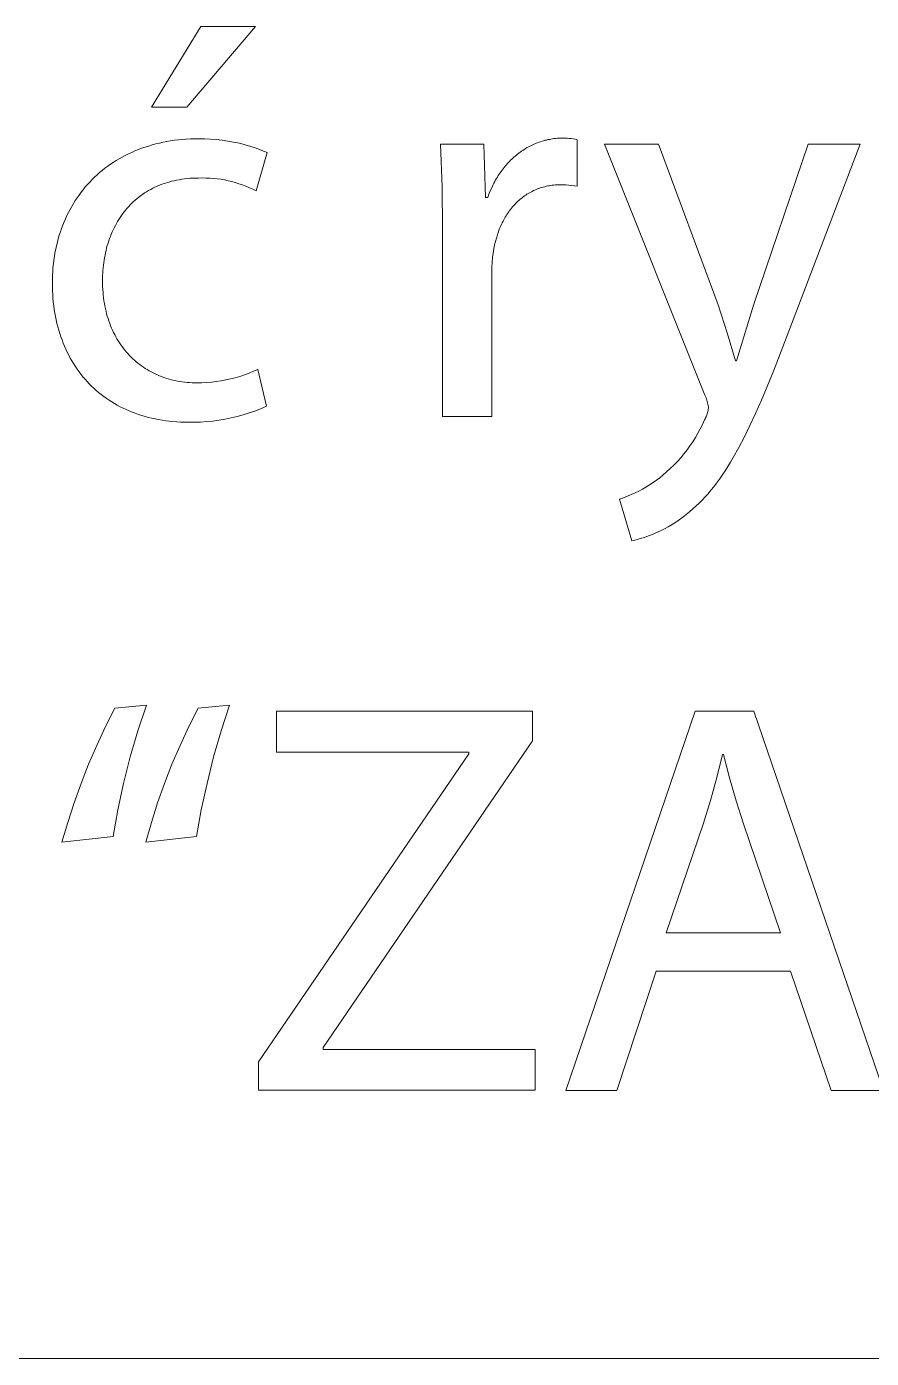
# Model space of a CAD drawing. Header units: millimetres. Extents: x -1656 to 3995, y -637 to 3312.
# Drawn here: x 2626.7 to 2711.6, y -636.5 to -502.6 of the extents above; entities that cross this region are included whole.
import ezdxf

# ---------------------------------------------------------------- set-up
doc = ezdxf.new("R2010")
doc.units = ezdxf.units.MM
doc.header["$MEASUREMENT"] = 0
doc.layers.add('Domyślny', color=7, linetype='Continuous', true_color=0x000000)

msp = doc.modelspace()

# ---------------------------------------------------------------- linework, layer by layer
at = {"layer": 'Domyślny', "color": 18, "lineweight": 15, "true_color": 0x000000}
for p, q in [((2639.2, -510.72), (2644.17, -502.63)), ((2649.67, -502.63), (2642.78, -510.72)), ((2644.17, -502.63), (2649.67, -502.63)), ((2642.78, -510.72), (2639.2, -510.72)), ((2641.13, -514.12), (2641.52, -514.06)), ((2641.52, -514.06), (2641.91, -514.01)), ((2641.91, -514.01), (2642.31, -513.97)), ((2642.31, -513.97), (2642.71, -513.94)), ((2642.71, -513.94), (2643.12, -513.92)), ((2643.12, -513.92), (2643.53, -513.91)), ((2643.53, -513.91), (2643.94, -513.9)), ((2643.94, -513.9), (2644.54, -513.91)), ((2644.54, -513.91), (2645.13, -513.93)), ((2645.13, -513.93), (2645.72, -513.98)), ((2645.72, -513.98), (2646.3, -514.04)), ((2646.3, -514.04), (2646.89, -514.13)), ((2678.62, -514.11), (2678.76, -514.06)), ((2678.76, -514.06), (2678.91, -514.03)), ((2678.91, -514.03), (2679.06, -513.99)), ((2679.06, -513.99), (2679.21, -513.96)), ((2679.21, -513.96), (2679.36, -513.93)), ((2679.36, -513.93), (2679.52, -513.91)), ((2679.52, -513.91), (2679.67, -513.89)), ((2679.67, -513.89), (2679.82, -513.87)), ((2679.82, -513.87), (2679.98, -513.85)), ((2679.98, -513.85), (2680.13, -513.84)), ((2680.13, -513.84), (2680.29, -513.83)), ((2680.29, -513.83), (2680.44, -513.83)), ((2680.44, -513.83), (2680.6, -513.83)), ((2680.6, -513.83), (2680.8, -513.83)), ((2680.8, -513.83), (2681.01, -513.84)), ((2681.01, -513.84), (2681.21, -513.86)), ((2681.21, -513.86), (2681.41, -513.89)), ((2681.41, -513.89), (2681.61, -513.92)), ((2681.61, -513.92), (2681.81, -513.95)), ((2681.81, -513.95), (2682.01, -514)), ((2682.01, -514), (2682.01, -518.68)), ((2636.58, -515.57), (2636.9, -515.42)), ((2636.9, -515.42), (2637.22, -515.27)), ((2637.22, -515.27), (2637.55, -515.12)), ((2637.55, -515.12), (2637.89, -514.99)), ((2637.89, -514.99), (2638.22, -514.86)), ((2638.22, -514.86), (2638.57, -514.74)), ((2638.57, -514.74), (2638.92, -514.63)), ((2638.92, -514.63), (2639.28, -514.52)), ((2639.28, -514.52), (2639.64, -514.42)), ((2639.64, -514.42), (2640, -514.33)), ((2640, -514.33), (2640.38, -514.25)), ((2640.38, -514.25), (2640.75, -514.18)), ((2640.75, -514.18), (2641.13, -514.12)), ((2646.89, -514.13), (2647.47, -514.24)), ((2647.47, -514.24), (2648.05, -514.36)), ((2648.05, -514.36), (2648.62, -514.51)), ((2648.62, -514.51), (2649.19, -514.68)), ((2649.19, -514.68), (2649.75, -514.86)), ((2650.85, -515.29), (2649.72, -519.15)), ((2649.75, -514.86), (2650.3, -515.07)), ((2650.3, -515.07), (2650.85, -515.29)), ((2668.44, -518.72), (2668.26, -514.45)), ((2668.26, -514.45), (2672.62, -514.45)), ((2672.62, -514.45), (2672.79, -519.81)), ((2676.02, -515.44), (2676.14, -515.35)), ((2676.14, -515.35), (2676.27, -515.25)), ((2676.27, -515.25), (2676.4, -515.16)), ((2676.4, -515.16), (2676.53, -515.08)), ((2676.53, -515.08), (2676.66, -514.99)), ((2676.66, -514.99), (2676.79, -514.91)), ((2676.79, -514.91), (2676.92, -514.83)), ((2676.92, -514.83), (2677.06, -514.75)), ((2677.06, -514.75), (2677.19, -514.68)), ((2677.19, -514.68), (2677.33, -514.61)), ((2677.33, -514.61), (2677.47, -514.54)), ((2677.47, -514.54), (2677.61, -514.48)), ((2677.61, -514.48), (2677.75, -514.41)), ((2677.75, -514.41), (2677.89, -514.35)), ((2677.89, -514.35), (2678.03, -514.3)), ((2678.03, -514.3), (2678.18, -514.25)), ((2678.18, -514.25), (2678.32, -514.2)), ((2678.32, -514.2), (2678.47, -514.15)), ((2678.47, -514.15), (2678.62, -514.11)), ((2694.85, -539.68), (2684.75, -514.45)), ((2684.75, -514.45), (2690.17, -514.45)), ((2690.17, -514.45), (2696.17, -530.61)), ((2699.78, -530.52), (2705.22, -514.45)), ((2710.47, -514.45), (2703.02, -533.96)), ((2705.22, -514.45), (2710.47, -514.45)), ((2634.53, -516.87), (2634.81, -516.67)), ((2634.81, -516.67), (2635.09, -516.47)), ((2635.09, -516.47), (2635.37, -516.28)), ((2635.37, -516.28), (2635.67, -516.09)), ((2635.67, -516.09), (2635.97, -515.91)), ((2635.97, -515.91), (2636.27, -515.74)), ((2636.27, -515.74), (2636.58, -515.57)), ((2674.65, -516.8), (2674.76, -516.67)), ((2674.76, -516.67), (2674.86, -516.55)), ((2674.86, -516.55), (2674.97, -516.42)), ((2674.97, -516.42), (2675.08, -516.31)), ((2675.08, -516.31), (2675.19, -516.19)), ((2675.19, -516.19), (2675.3, -516.07)), ((2675.3, -516.07), (2675.42, -515.96)), ((2675.42, -515.96), (2675.54, -515.85)), ((2675.54, -515.85), (2675.65, -515.75)), ((2675.65, -515.75), (2675.77, -515.64)), ((2675.77, -515.64), (2675.9, -515.54)), ((2675.9, -515.54), (2676.02, -515.44)), ((2633.01, -518.25), (2633.25, -518)), ((2633.25, -518), (2633.49, -517.76)), ((2633.49, -517.76), (2633.74, -517.53)), ((2633.74, -517.53), (2634, -517.31)), ((2634, -517.31), (2634.26, -517.09)), ((2634.26, -517.09), (2634.53, -516.87)), ((2641.73, -518.06), (2641.47, -518.12)), ((2641.99, -518.02), (2641.73, -518.06)), ((2642.25, -517.97), (2641.99, -518.02)), ((2642.52, -517.94), (2642.25, -517.97)), ((2642.8, -517.91), (2642.52, -517.94)), ((2643.08, -517.88), (2642.8, -517.91)), ((2643.36, -517.87), (2643.08, -517.88)), ((2643.65, -517.86), (2643.36, -517.87)), ((2643.94, -517.85), (2643.65, -517.86)), ((2644.32, -517.84), (2643.94, -517.85)), ((2644.69, -517.85), (2644.32, -517.84)), ((2645.07, -517.86), (2644.69, -517.85)), ((2645.44, -517.89), (2645.07, -517.86)), ((2645.81, -517.93), (2645.44, -517.89)), ((2646.18, -517.98), (2645.81, -517.93)), ((2646.55, -518.04), (2646.18, -517.98)), ((2646.92, -518.12), (2646.55, -518.04)), ((2673.72, -518.19), (2673.81, -518.04)), ((2673.81, -518.04), (2673.89, -517.9)), ((2673.89, -517.9), (2673.98, -517.75)), ((2673.98, -517.75), (2674.07, -517.61)), ((2674.07, -517.61), (2674.16, -517.47)), ((2674.16, -517.47), (2674.26, -517.33)), ((2674.26, -517.33), (2674.35, -517.19)), ((2674.35, -517.19), (2674.45, -517.06)), ((2674.45, -517.06), (2674.55, -516.93)), ((2674.55, -516.93), (2674.65, -516.8)), ((2631.93, -519.56), (2632.13, -519.28)), ((2632.13, -519.28), (2632.34, -519.02)), ((2632.34, -519.02), (2632.56, -518.75)), ((2632.56, -518.75), (2632.78, -518.5)), ((2632.78, -518.5), (2633.01, -518.25)), ((2638.52, -519.35), (2638.32, -519.49)), ((2638.72, -519.23), (2638.52, -519.35)), ((2638.92, -519.11), (2638.72, -519.23)), ((2639.13, -518.99), (2638.92, -519.11)), ((2639.34, -518.88), (2639.13, -518.99)), ((2639.56, -518.77), (2639.34, -518.88)), ((2639.78, -518.67), (2639.56, -518.77)), ((2640.01, -518.57), (2639.78, -518.67)), ((2640.24, -518.48), (2640.01, -518.57)), ((2640.48, -518.4), (2640.24, -518.48)), ((2640.72, -518.32), (2640.48, -518.4)), ((2640.96, -518.25), (2640.72, -518.32)), ((2641.21, -518.18), (2640.96, -518.25)), ((2641.47, -518.12), (2641.21, -518.18)), ((2647.28, -518.21), (2646.92, -518.12)), ((2647.64, -518.31), (2647.28, -518.21)), ((2648, -518.42), (2647.64, -518.31)), ((2648.35, -518.54), (2648, -518.42)), ((2648.7, -518.68), (2648.35, -518.54)), ((2649.05, -518.83), (2648.7, -518.68)), ((2649.39, -518.98), (2649.05, -518.83)), ((2649.72, -519.15), (2649.39, -518.98)), ((2668.48, -522.99), (2668.44, -518.72)), ((2673.14, -519.47), (2673.27, -519.14)), ((2673.27, -519.14), (2673.41, -518.82)), ((2673.41, -518.82), (2673.56, -518.5)), ((2673.56, -518.5), (2673.64, -518.35)), ((2673.64, -518.35), (2673.72, -518.19)), ((2677.08, -519.4), (2676.96, -519.48)), ((2677.21, -519.33), (2677.08, -519.4)), ((2677.34, -519.26), (2677.21, -519.33)), ((2677.47, -519.19), (2677.34, -519.26)), ((2677.61, -519.12), (2677.47, -519.19)), ((2677.74, -519.06), (2677.61, -519.12)), ((2677.88, -519), (2677.74, -519.06)), ((2678.02, -518.95), (2677.88, -519)), ((2678.16, -518.89), (2678.02, -518.95)), ((2678.3, -518.84), (2678.16, -518.89)), ((2678.44, -518.8), (2678.3, -518.84)), ((2678.59, -518.76), (2678.44, -518.8)), ((2678.74, -518.72), (2678.59, -518.76)), ((2678.89, -518.68), (2678.74, -518.72)), ((2679.04, -518.65), (2678.89, -518.68)), ((2679.19, -518.62), (2679.04, -518.65)), ((2679.34, -518.6), (2679.19, -518.62)), ((2679.5, -518.58), (2679.34, -518.6)), ((2679.66, -518.56), (2679.5, -518.58)), ((2679.81, -518.55), (2679.66, -518.56)), ((2679.98, -518.54), (2679.81, -518.55)), ((2680.14, -518.53), (2679.98, -518.54)), ((2680.3, -518.53), (2680.14, -518.53)), ((2680.59, -518.53), (2680.3, -518.53)), ((2680.87, -518.55), (2680.59, -518.53)), ((2681.16, -518.57), (2680.87, -518.55)), ((2681.45, -518.6), (2681.16, -518.57)), ((2681.73, -518.63), (2681.45, -518.6)), ((2682.01, -518.68), (2681.73, -518.63)), ((2631.02, -521.01), (2631.19, -520.71)), ((2631.19, -520.71), (2631.36, -520.41)), ((2631.36, -520.41), (2631.55, -520.12)), ((2631.55, -520.12), (2631.74, -519.84)), ((2631.74, -519.84), (2631.93, -519.56)), ((2636.92, -520.71), (2636.76, -520.89)), ((2637.08, -520.55), (2636.92, -520.71)), ((2637.24, -520.38), (2637.08, -520.55)), ((2637.41, -520.22), (2637.24, -520.38)), ((2637.58, -520.06), (2637.41, -520.22)), ((2637.76, -519.91), (2637.58, -520.06)), ((2637.94, -519.77), (2637.76, -519.91)), ((2638.13, -519.62), (2637.94, -519.77)), ((2638.32, -519.49), (2638.13, -519.62)), ((2672.79, -519.81), (2673.02, -519.81)), ((2673.02, -519.81), (2673.14, -519.47)), ((2675.5, -520.76), (2675.4, -520.88)), ((2675.6, -520.65), (2675.5, -520.76)), ((2675.7, -520.54), (2675.6, -520.65)), ((2675.8, -520.43), (2675.7, -520.54)), ((2675.91, -520.32), (2675.8, -520.43)), ((2676.02, -520.21), (2675.91, -520.32)), ((2676.13, -520.11), (2676.02, -520.21)), ((2676.24, -520.01), (2676.13, -520.11)), ((2676.36, -519.92), (2676.24, -520.01)), ((2676.47, -519.83), (2676.36, -519.92)), ((2676.59, -519.73), (2676.47, -519.83)), ((2676.71, -519.65), (2676.59, -519.73)), ((2676.83, -519.56), (2676.71, -519.65)), ((2676.96, -519.48), (2676.83, -519.56)), ((2630.42, -522.27), (2630.56, -521.95)), ((2630.56, -521.95), (2630.71, -521.63)), ((2630.71, -521.63), (2630.86, -521.32)), ((2630.86, -521.32), (2631.02, -521.01)), ((2635.93, -522.01), (2635.81, -522.21)), ((2636.06, -521.82), (2635.93, -522.01)), ((2636.19, -521.62), (2636.06, -521.82)), ((2636.32, -521.43), (2636.19, -521.62)), ((2636.46, -521.25), (2636.32, -521.43)), ((2636.61, -521.07), (2636.46, -521.25)), ((2636.76, -520.89), (2636.61, -521.07)), ((2674.62, -522.06), (2674.55, -522.2)), ((2674.7, -521.92), (2674.62, -522.06)), ((2674.78, -521.78), (2674.7, -521.92)), ((2674.86, -521.64), (2674.78, -521.78)), ((2674.95, -521.51), (2674.86, -521.64)), ((2675.03, -521.38), (2674.95, -521.51)), ((2675.12, -521.25), (2675.03, -521.38)), ((2675.21, -521.13), (2675.12, -521.25)), ((2675.31, -521), (2675.21, -521.13)), ((2675.4, -520.88), (2675.31, -521)), ((2629.94, -523.6), (2630.05, -523.26)), ((2630.05, -523.26), (2630.17, -522.93)), ((2630.17, -522.93), (2630.29, -522.6)), ((2630.29, -522.6), (2630.42, -522.27)), ((2635.26, -523.27), (2635.17, -523.49)), ((2635.36, -523.05), (2635.26, -523.27)), ((2635.47, -522.84), (2635.36, -523.05)), ((2635.58, -522.63), (2635.47, -522.84)), ((2635.69, -522.42), (2635.58, -522.63)), ((2635.81, -522.21), (2635.69, -522.42)), ((2668.48, -541.83), (2668.48, -522.99)), ((2674.03, -523.41), (2673.98, -523.57)), ((2674.09, -523.25), (2674.03, -523.41)), ((2674.14, -523.1), (2674.09, -523.25)), ((2674.21, -522.94), (2674.14, -523.1)), ((2674.27, -522.79), (2674.21, -522.94)), ((2674.33, -522.64), (2674.27, -522.79)), ((2674.4, -522.49), (2674.33, -522.64)), ((2674.47, -522.34), (2674.4, -522.49)), ((2674.55, -522.2), (2674.47, -522.34)), ((2629.58, -525.01), (2629.66, -524.65)), ((2629.66, -524.65), (2629.75, -524.3)), ((2629.75, -524.3), (2629.84, -523.95)), ((2629.84, -523.95), (2629.94, -523.6)), ((2634.77, -524.64), (2634.7, -524.88)), ((2634.84, -524.41), (2634.77, -524.64)), ((2634.92, -524.17), (2634.84, -524.41)), ((2635, -523.94), (2634.92, -524.17)), ((2635.08, -523.72), (2635, -523.94)), ((2635.17, -523.49), (2635.08, -523.72)), ((2673.71, -524.58), (2673.64, -524.93)), ((2673.79, -524.24), (2673.71, -524.58)), ((2673.88, -523.9), (2673.79, -524.24)), ((2673.98, -523.57), (2673.88, -523.9)), ((2629.35, -526.48), (2629.4, -526.11)), ((2629.4, -526.11), (2629.45, -525.74)), ((2629.45, -525.74), (2629.51, -525.37)), ((2629.51, -525.37), (2629.58, -525.01)), ((2634.45, -526.11), (2634.41, -526.36)), ((2634.49, -525.86), (2634.45, -526.11)), ((2634.54, -525.61), (2634.49, -525.86)), ((2634.59, -525.36), (2634.54, -525.61)), ((2634.64, -525.12), (2634.59, -525.36)), ((2634.7, -524.88), (2634.64, -525.12)), ((2673.5, -525.85), (2673.46, -526.31)), ((2673.56, -525.39), (2673.5, -525.85)), ((2673.64, -524.93), (2673.56, -525.39)), ((2629.26, -527.63), (2629.29, -527.24)), ((2629.29, -527.24), (2629.31, -526.86)), ((2629.31, -526.86), (2629.35, -526.48)), ((2634.31, -527.39), (2634.3, -527.66)), ((2634.33, -527.13), (2634.31, -527.39)), ((2634.35, -526.87), (2634.33, -527.13)), ((2634.38, -526.62), (2634.35, -526.87)), ((2634.41, -526.36), (2634.38, -526.62)), ((2673.43, -526.78), (2673.41, -527.24)), ((2673.41, -527.24), (2673.41, -541.83)), ((2673.46, -526.31), (2673.43, -526.78)), ((2629.25, -528.02), (2629.26, -527.63)), ((2629.25, -528.41), (2629.25, -528.02)), ((2629.25, -528.8), (2629.25, -528.41)), ((2629.26, -529.19), (2629.25, -528.8)), ((2634.3, -527.66), (2634.29, -527.92)), ((2634.29, -527.92), (2634.29, -528.18)), ((2634.29, -528.18), (2634.29, -528.48)), ((2634.29, -528.48), (2634.3, -528.77)), ((2634.3, -528.77), (2634.32, -529.06)), ((2629.28, -529.57), (2629.26, -529.19)), ((2629.31, -529.95), (2629.28, -529.57)), ((2629.34, -530.32), (2629.31, -529.95)), ((2634.32, -529.06), (2634.34, -529.35)), ((2634.34, -529.35), (2634.36, -529.63)), ((2634.36, -529.63), (2634.4, -529.9)), ((2634.4, -529.9), (2634.43, -530.18)), ((2629.39, -530.69), (2629.34, -530.32)), ((2629.44, -531.06), (2629.39, -530.69)), ((2629.49, -531.42), (2629.44, -531.06)), ((2629.56, -531.77), (2629.49, -531.42)), ((2634.43, -530.18), (2634.48, -530.45)), ((2634.48, -530.45), (2634.52, -530.71)), ((2634.52, -530.71), (2634.58, -530.97)), ((2634.58, -530.97), (2634.64, -531.23)), ((2634.64, -531.23), (2634.7, -531.49)), ((2696.17, -530.61), (2697.09, -533.41)), ((2698.03, -536.24), (2699.78, -530.52)), ((2629.63, -532.12), (2629.56, -531.77)), ((2629.71, -532.47), (2629.63, -532.12)), ((2629.8, -532.81), (2629.71, -532.47)), ((2629.89, -533.15), (2629.8, -532.81)), ((2634.7, -531.49), (2634.77, -531.74)), ((2634.77, -531.74), (2634.85, -531.98)), ((2634.85, -531.98), (2634.93, -532.22)), ((2634.93, -532.22), (2635.01, -532.46)), ((2635.01, -532.46), (2635.1, -532.7)), ((2635.1, -532.7), (2635.2, -532.93)), ((2629.99, -533.48), (2629.89, -533.15)), ((2630.1, -533.81), (2629.99, -533.48)), ((2630.22, -534.13), (2630.1, -533.81)), ((2630.34, -534.44), (2630.22, -534.13)), ((2635.2, -532.93), (2635.3, -533.15)), ((2635.3, -533.15), (2635.4, -533.37)), ((2635.4, -533.37), (2635.51, -533.59)), ((2635.51, -533.59), (2635.62, -533.8)), ((2635.62, -533.8), (2635.74, -534.01)), ((2635.74, -534.01), (2635.86, -534.22)), ((2697.09, -533.41), (2697.92, -536.24)), ((2703.02, -533.96), (2701.73, -537.27)), ((2630.47, -534.76), (2630.34, -534.44)), ((2630.6, -535.06), (2630.47, -534.76)), ((2630.74, -535.36), (2630.6, -535.06)), ((2630.89, -535.66), (2630.74, -535.36)), ((2635.86, -534.22), (2635.99, -534.42)), ((2635.99, -534.42), (2636.12, -534.61)), ((2636.12, -534.61), (2636.26, -534.8)), ((2636.26, -534.8), (2636.4, -534.99)), ((2636.4, -534.99), (2636.54, -535.17)), ((2636.54, -535.17), (2636.69, -535.35)), ((2636.69, -535.35), (2636.85, -535.52)), ((2631.05, -535.95), (2630.89, -535.66)), ((2631.21, -536.24), (2631.05, -535.95)), ((2631.38, -536.51), (2631.21, -536.24)), ((2631.56, -536.79), (2631.38, -536.51)), ((2631.74, -537.06), (2631.56, -536.79)), ((2636.85, -535.52), (2637, -535.69)), ((2637, -535.69), (2637.16, -535.85)), ((2637.16, -535.85), (2637.33, -536.01)), ((2637.33, -536.01), (2637.5, -536.17)), ((2637.5, -536.17), (2637.67, -536.32)), ((2637.67, -536.32), (2637.85, -536.46)), ((2637.85, -536.46), (2638.03, -536.6)), ((2638.03, -536.6), (2638.21, -536.74)), ((2638.21, -536.74), (2638.4, -536.87)), ((2697.92, -536.24), (2698.03, -536.24)), ((2631.93, -537.32), (2631.74, -537.06)), ((2632.12, -537.58), (2631.93, -537.32)), ((2632.32, -537.83), (2632.12, -537.58)), ((2632.53, -538.07), (2632.32, -537.83)), ((2632.74, -538.31), (2632.53, -538.07)), ((2638.4, -536.87), (2638.59, -536.99)), ((2638.59, -536.99), (2638.78, -537.11)), ((2638.78, -537.11), (2638.98, -537.23)), ((2638.98, -537.23), (2639.18, -537.34)), ((2639.18, -537.34), (2639.38, -537.44)), ((2639.38, -537.44), (2639.59, -537.54)), ((2639.59, -537.54), (2639.8, -537.64)), ((2639.8, -537.64), (2640.01, -537.73)), ((2640.01, -537.73), (2640.23, -537.81)), ((2640.23, -537.81), (2640.45, -537.89)), ((2640.45, -537.89), (2640.67, -537.97)), ((2640.67, -537.97), (2640.9, -538.04)), ((2640.9, -538.04), (2641.13, -538.1)), ((2641.13, -538.1), (2641.36, -538.16)), ((2641.36, -538.16), (2641.59, -538.21)), ((2646.21, -538.24), (2646.69, -538.15)), ((2646.69, -538.15), (2647.16, -538.05)), ((2647.16, -538.05), (2647.63, -537.93)), ((2647.63, -537.93), (2648.1, -537.79)), ((2648.1, -537.79), (2648.56, -537.64)), ((2648.56, -537.64), (2649.02, -537.47)), ((2649.02, -537.47), (2649.47, -537.28)), ((2649.47, -537.28), (2649.91, -537.09)), ((2649.91, -537.09), (2650.76, -540.79)), ((2701.73, -537.27), (2700.52, -540.19)), ((2632.96, -538.54), (2632.74, -538.31)), ((2633.19, -538.77), (2632.96, -538.54)), ((2633.42, -538.99), (2633.19, -538.77)), ((2633.66, -539.2), (2633.42, -538.99)), ((2633.9, -539.41), (2633.66, -539.2)), ((2634.15, -539.61), (2633.9, -539.41)), ((2641.59, -538.21), (2641.82, -538.26)), ((2641.82, -538.26), (2642.06, -538.3)), ((2642.06, -538.3), (2642.3, -538.34)), ((2642.3, -538.34), (2642.55, -538.37)), ((2642.55, -538.37), (2642.79, -538.4)), ((2642.79, -538.4), (2643.04, -538.42)), ((2643.04, -538.42), (2643.29, -538.43)), ((2643.29, -538.43), (2643.54, -538.44)), ((2643.54, -538.44), (2643.79, -538.44)), ((2643.79, -538.44), (2644.28, -538.43)), ((2644.28, -538.43), (2644.76, -538.41)), ((2644.76, -538.41), (2645.25, -538.37)), ((2645.25, -538.37), (2645.73, -538.31)), ((2645.73, -538.31), (2646.21, -538.24)), ((2634.41, -539.81), (2634.15, -539.61)), ((2634.67, -539.99), (2634.41, -539.81)), ((2634.94, -540.18), (2634.67, -539.99)), ((2635.21, -540.35), (2634.94, -540.18)), ((2635.49, -540.52), (2635.21, -540.35)), ((2635.77, -540.68), (2635.49, -540.52)), ((2636.06, -540.84), (2635.77, -540.68)), ((2636.35, -540.98), (2636.06, -540.84)), ((2650.76, -540.79), (2650.18, -541.04)), ((2694.91, -539.8), (2694.85, -539.68)), ((2694.96, -539.93), (2694.91, -539.8)), ((2695.01, -540.06), (2694.96, -539.93)), ((2695.05, -540.18), (2695.01, -540.06)), ((2695.09, -540.31), (2695.05, -540.18)), ((2695.12, -540.45), (2695.09, -540.31)), ((2695.15, -540.58), (2695.12, -540.45)), ((2695.18, -540.71), (2695.15, -540.58)), ((2695.2, -540.84), (2695.18, -540.71)), ((2695.21, -540.98), (2695.2, -540.84)), ((2700.52, -540.19), (2699.94, -541.51)), ((2636.65, -541.12), (2636.35, -540.98)), ((2636.96, -541.26), (2636.65, -541.12)), ((2637.27, -541.39), (2636.96, -541.26)), ((2637.58, -541.5), (2637.27, -541.39)), ((2637.9, -541.62), (2637.58, -541.5)), ((2638.23, -541.72), (2637.9, -541.62)), ((2638.56, -541.82), (2638.23, -541.72)), ((2638.89, -541.91), (2638.56, -541.82)), ((2639.23, -541.99), (2638.89, -541.91)), ((2639.58, -542.07), (2639.23, -541.99)), ((2639.93, -542.14), (2639.58, -542.07)), ((2640.28, -542.19), (2639.93, -542.14)), ((2646.61, -542.09), (2645.99, -542.2)), ((2647.22, -541.97), (2646.61, -542.09)), ((2647.82, -541.82), (2647.22, -541.97)), ((2648.42, -541.66), (2647.82, -541.82)), ((2649.02, -541.47), (2648.42, -541.66)), ((2649.6, -541.27), (2649.02, -541.47)), ((2650.18, -541.04), (2649.6, -541.27)), ((2673.41, -541.83), (2668.48, -541.83)), ((2694.61, -542.62), (2694.82, -542.16)), ((2694.82, -542.16), (2694.87, -542.06)), ((2694.87, -542.06), (2694.92, -541.96)), ((2694.92, -541.96), (2694.97, -541.86)), ((2694.97, -541.86), (2695.01, -541.75)), ((2695.01, -541.75), (2695.05, -541.64)), ((2695.05, -541.64), (2695.08, -541.54)), ((2695.08, -541.54), (2695.12, -541.43)), ((2695.12, -541.43), (2695.15, -541.32)), ((2695.15, -541.32), (2695.17, -541.2)), ((2695.17, -541.2), (2695.19, -541.09)), ((2695.19, -541.09), (2695.21, -540.98)), ((2699.94, -541.51), (2699.37, -542.74)), ((2640.64, -542.25), (2640.28, -542.19)), ((2641, -542.29), (2640.64, -542.25)), ((2641.37, -542.33), (2641, -542.29)), ((2641.75, -542.36), (2641.37, -542.33)), ((2642.12, -542.38), (2641.75, -542.36)), ((2642.5, -542.39), (2642.12, -542.38)), ((2642.89, -542.39), (2642.5, -542.39)), ((2643.51, -542.4), (2642.89, -542.39)), ((2644.14, -542.38), (2643.51, -542.4)), ((2644.76, -542.34), (2644.14, -542.38)), ((2645.38, -542.28), (2644.76, -542.34)), ((2645.99, -542.2), (2645.38, -542.28)), ((2693.89, -543.94), (2694.14, -543.51)), ((2694.14, -543.51), (2694.38, -543.07)), ((2694.38, -543.07), (2694.61, -542.62)), ((2699.37, -542.74), (2698.81, -543.88)), ((2693.05, -545.19), (2693.34, -544.78)), ((2693.34, -544.78), (2693.62, -544.37)), ((2693.62, -544.37), (2693.89, -543.94)), ((2698.81, -543.88), (2698.26, -544.95)), ((2692.08, -546.34), (2692.41, -545.97)), ((2692.41, -545.97), (2692.74, -545.58)), ((2692.74, -545.58), (2693.05, -545.19)), ((2697.7, -545.94), (2697.43, -546.41)), ((2698.26, -544.95), (2697.7, -545.94)), ((2690.62, -547.72), (2691, -547.39)), ((2691, -547.39), (2691.37, -547.05)), ((2691.37, -547.05), (2691.73, -546.7)), ((2691.73, -546.7), (2692.08, -546.34)), ((2696.87, -547.3), (2696.59, -547.72)), ((2697.15, -546.86), (2696.87, -547.3)), ((2697.43, -546.41), (2697.15, -546.86)), ((2688.92, -548.92), (2689.28, -548.7)), ((2689.28, -548.7), (2689.63, -548.47)), ((2689.63, -548.47), (2689.97, -548.23)), ((2689.97, -548.23), (2690.3, -547.98)), ((2690.3, -547.98), (2690.62, -547.72)), ((2695.74, -548.88), (2695.45, -549.24)), ((2696.02, -548.51), (2695.74, -548.88)), ((2696.31, -548.12), (2696.02, -548.51)), ((2696.59, -547.72), (2696.31, -548.12)), ((2686.27, -550.12), (2686.67, -549.99)), ((2687.5, -554.32), (2686.27, -550.12)), ((2686.67, -549.99), (2687.06, -549.84)), ((2687.06, -549.84), (2687.44, -549.68)), ((2687.44, -549.68), (2687.82, -549.51)), ((2687.82, -549.51), (2688.2, -549.33)), ((2688.2, -549.33), (2688.56, -549.13)), ((2688.56, -549.13), (2688.92, -548.92)), ((2694.56, -550.23), (2694.26, -550.53)), ((2694.86, -549.91), (2694.56, -550.23)), ((2695.16, -549.58), (2694.86, -549.91)), ((2695.45, -549.24), (2695.16, -549.58)), ((2693.3, -551.39), (2692.97, -551.68)), ((2693.63, -551.1), (2693.3, -551.39)), ((2693.95, -550.82), (2693.63, -551.1)), ((2694.26, -550.53), (2693.95, -550.82)), ((2691.54, -552.68), (2691.16, -552.91)), ((2691.91, -552.45), (2691.54, -552.68)), ((2692.27, -552.2), (2691.91, -552.45)), ((2692.62, -551.95), (2692.27, -552.2)), ((2692.97, -551.68), (2692.62, -551.95)), ((2687.92, -554.22), (2687.5, -554.32)), ((2688.34, -554.1), (2687.92, -554.22)), ((2688.76, -553.97), (2688.34, -554.1)), ((2689.18, -553.83), (2688.76, -553.97)), ((2689.58, -553.67), (2689.18, -553.83)), ((2689.99, -553.5), (2689.58, -553.67)), ((2690.38, -553.31), (2689.99, -553.5)), ((2690.78, -553.12), (2690.38, -553.31)), ((2691.16, -552.91), (2690.78, -553.12)), ((2634.59, -573), (2635.53, -571.15)), ((2635.53, -571.15), (2638.7, -570.83)), ((2638.7, -570.83), (2637.84, -573.43)), ((2642.96, -573), (2643.89, -571.15)), ((2643.89, -571.15), (2647.07, -570.83)), ((2647.07, -570.83), (2646.22, -573.43)), ((2651.79, -575.57), (2651.79, -571.45)), ((2651.79, -571.45), (2677.51, -571.45)), ((2677.51, -571.45), (2677.51, -574.44)), ((2680.88, -609.57), (2693.86, -571.44)), ((2693.86, -571.44), (2699.77, -571.44)), ((2699.77, -571.44), (2712.79, -609.57)), ((2633.71, -574.88), (2634.59, -573)), ((2637.84, -573.43), (2637.08, -576.05)), ((2642.09, -574.88), (2642.96, -573)), ((2646.22, -573.43), (2645.46, -576.05)), ((2632.89, -576.78), (2633.71, -574.88)), ((2641.27, -576.78), (2642.09, -574.88)), ((2671.11, -575.57), (2651.79, -575.57)), ((2677.51, -574.44), (2656.47, -605.27)), ((2671.11, -575.74), (2671.11, -575.57)), ((2632.13, -578.71), (2632.89, -576.78)), ((2637.08, -576.05), (2636.41, -578.7)), ((2640.52, -578.71), (2641.27, -576.78)), ((2645.46, -576.05), (2644.8, -578.7)), ((2649.96, -606.7), (2671.11, -575.74)), ((2696.61, -575.81), (2696.03, -578.12)), ((2696.72, -575.81), (2696.61, -575.81)), ((2697.33, -578.15), (2696.72, -575.81)), ((2696.03, -578.12), (2695.4, -580.42)), ((2698, -580.47), (2697.33, -578.15)), ((2631.43, -580.66), (2632.13, -578.71)), ((2636.41, -578.7), (2635.83, -581.37)), ((2639.83, -580.66), (2640.52, -578.71)), ((2644.8, -578.7), (2644.22, -581.37)), ((2630.79, -582.64), (2631.43, -580.66)), ((2639.2, -582.64), (2639.83, -580.66)), ((2695.4, -580.42), (2694.71, -582.7)), ((2698.72, -582.77), (2698, -580.47)), ((2635.83, -581.37), (2635.35, -584.06)), ((2644.22, -581.37), (2643.74, -584.06)), ((2630.21, -584.63), (2630.79, -582.64)), ((2638.64, -584.63), (2639.2, -582.64)), ((2694.71, -582.7), (2690.96, -593.72)), ((2702.44, -593.72), (2698.72, -582.77)), ((2635.35, -584.06), (2630.21, -584.63)), ((2643.74, -584.06), (2638.64, -584.63)), ((2690.96, -593.72), (2702.44, -593.72)), ((2689.95, -597.58), (2686, -609.57)), ((2703.46, -597.58), (2689.95, -597.58)), ((2707.54, -609.57), (2703.46, -597.58)), ((2656.47, -605.27), (2656.47, -605.46)), ((2656.47, -605.46), (2677.79, -605.46)), ((2677.79, -605.46), (2677.79, -609.56)), ((2649.96, -609.56), (2649.96, -606.7)), ((2677.79, -609.56), (2649.96, -609.56)), ((2686, -609.57), (2680.88, -609.57)), ((2712.79, -609.57), (2707.54, -609.57)), ((3989.99, -636.51), (-1655.68, -636.51)), ((3989.99, -636.51), (1859.78, -636.51))]:
    msp.add_line(p, q, dxfattribs=at)

doc.saveas('drawing.dxf')
